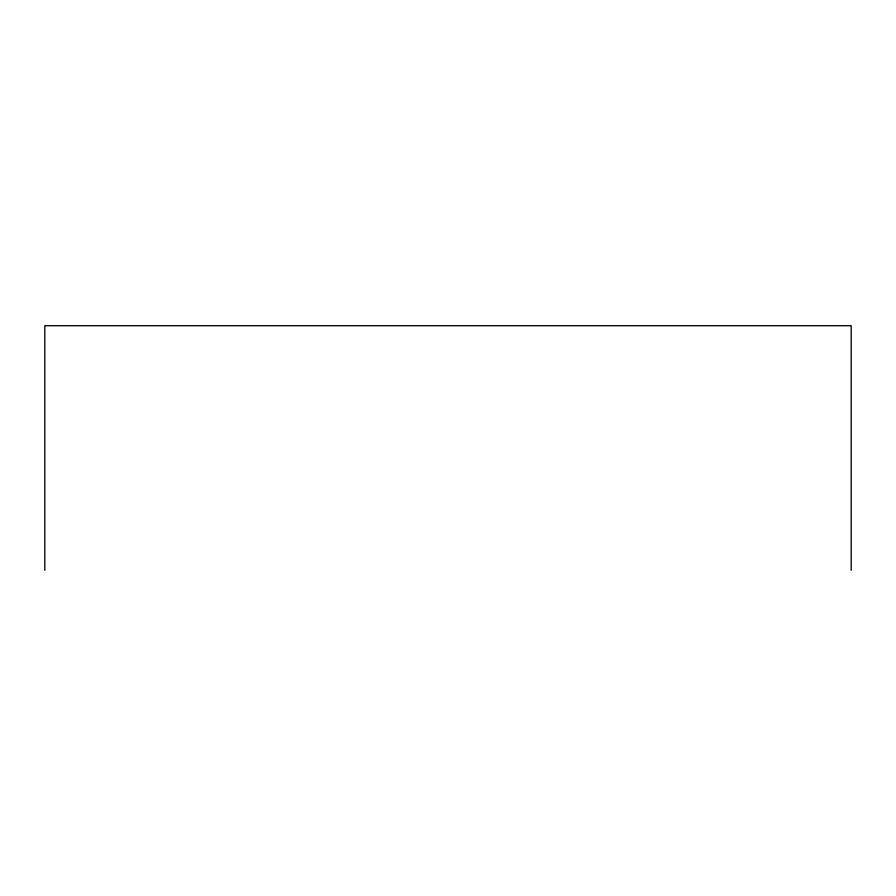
<?xml version="1.0" encoding="UTF-8"?>
<svg xmlns="http://www.w3.org/2000/svg" width="896" height="896" viewBox="0 0 896 896"><rect width="100%" height="100%" fill="white"/><g stroke="black" fill="none" stroke-linecap="round" stroke-linejoin="round"><path stroke-width="1.34" d="M851.2 570.282L851.2 325.718L44.8 325.718L44.8 570.282"/></g></svg>
